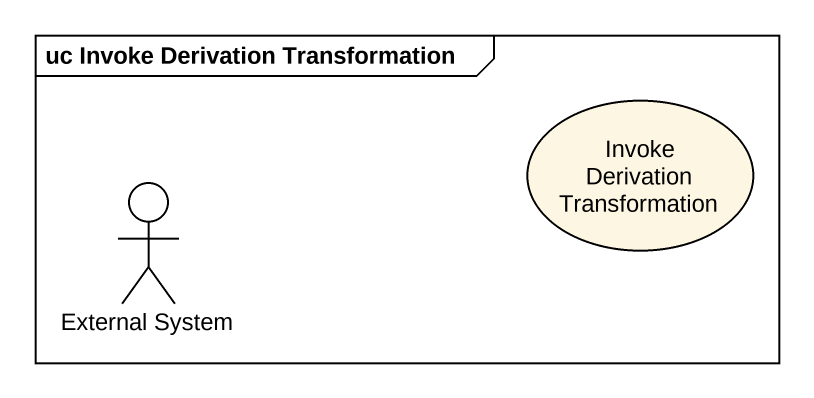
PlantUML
@startuml
mainframe uc Invoke Derivation Transformation
usecase "Invoke Derivation Transformation" as Invoke_Derivation
actor "External System" as External_System
@enduml
